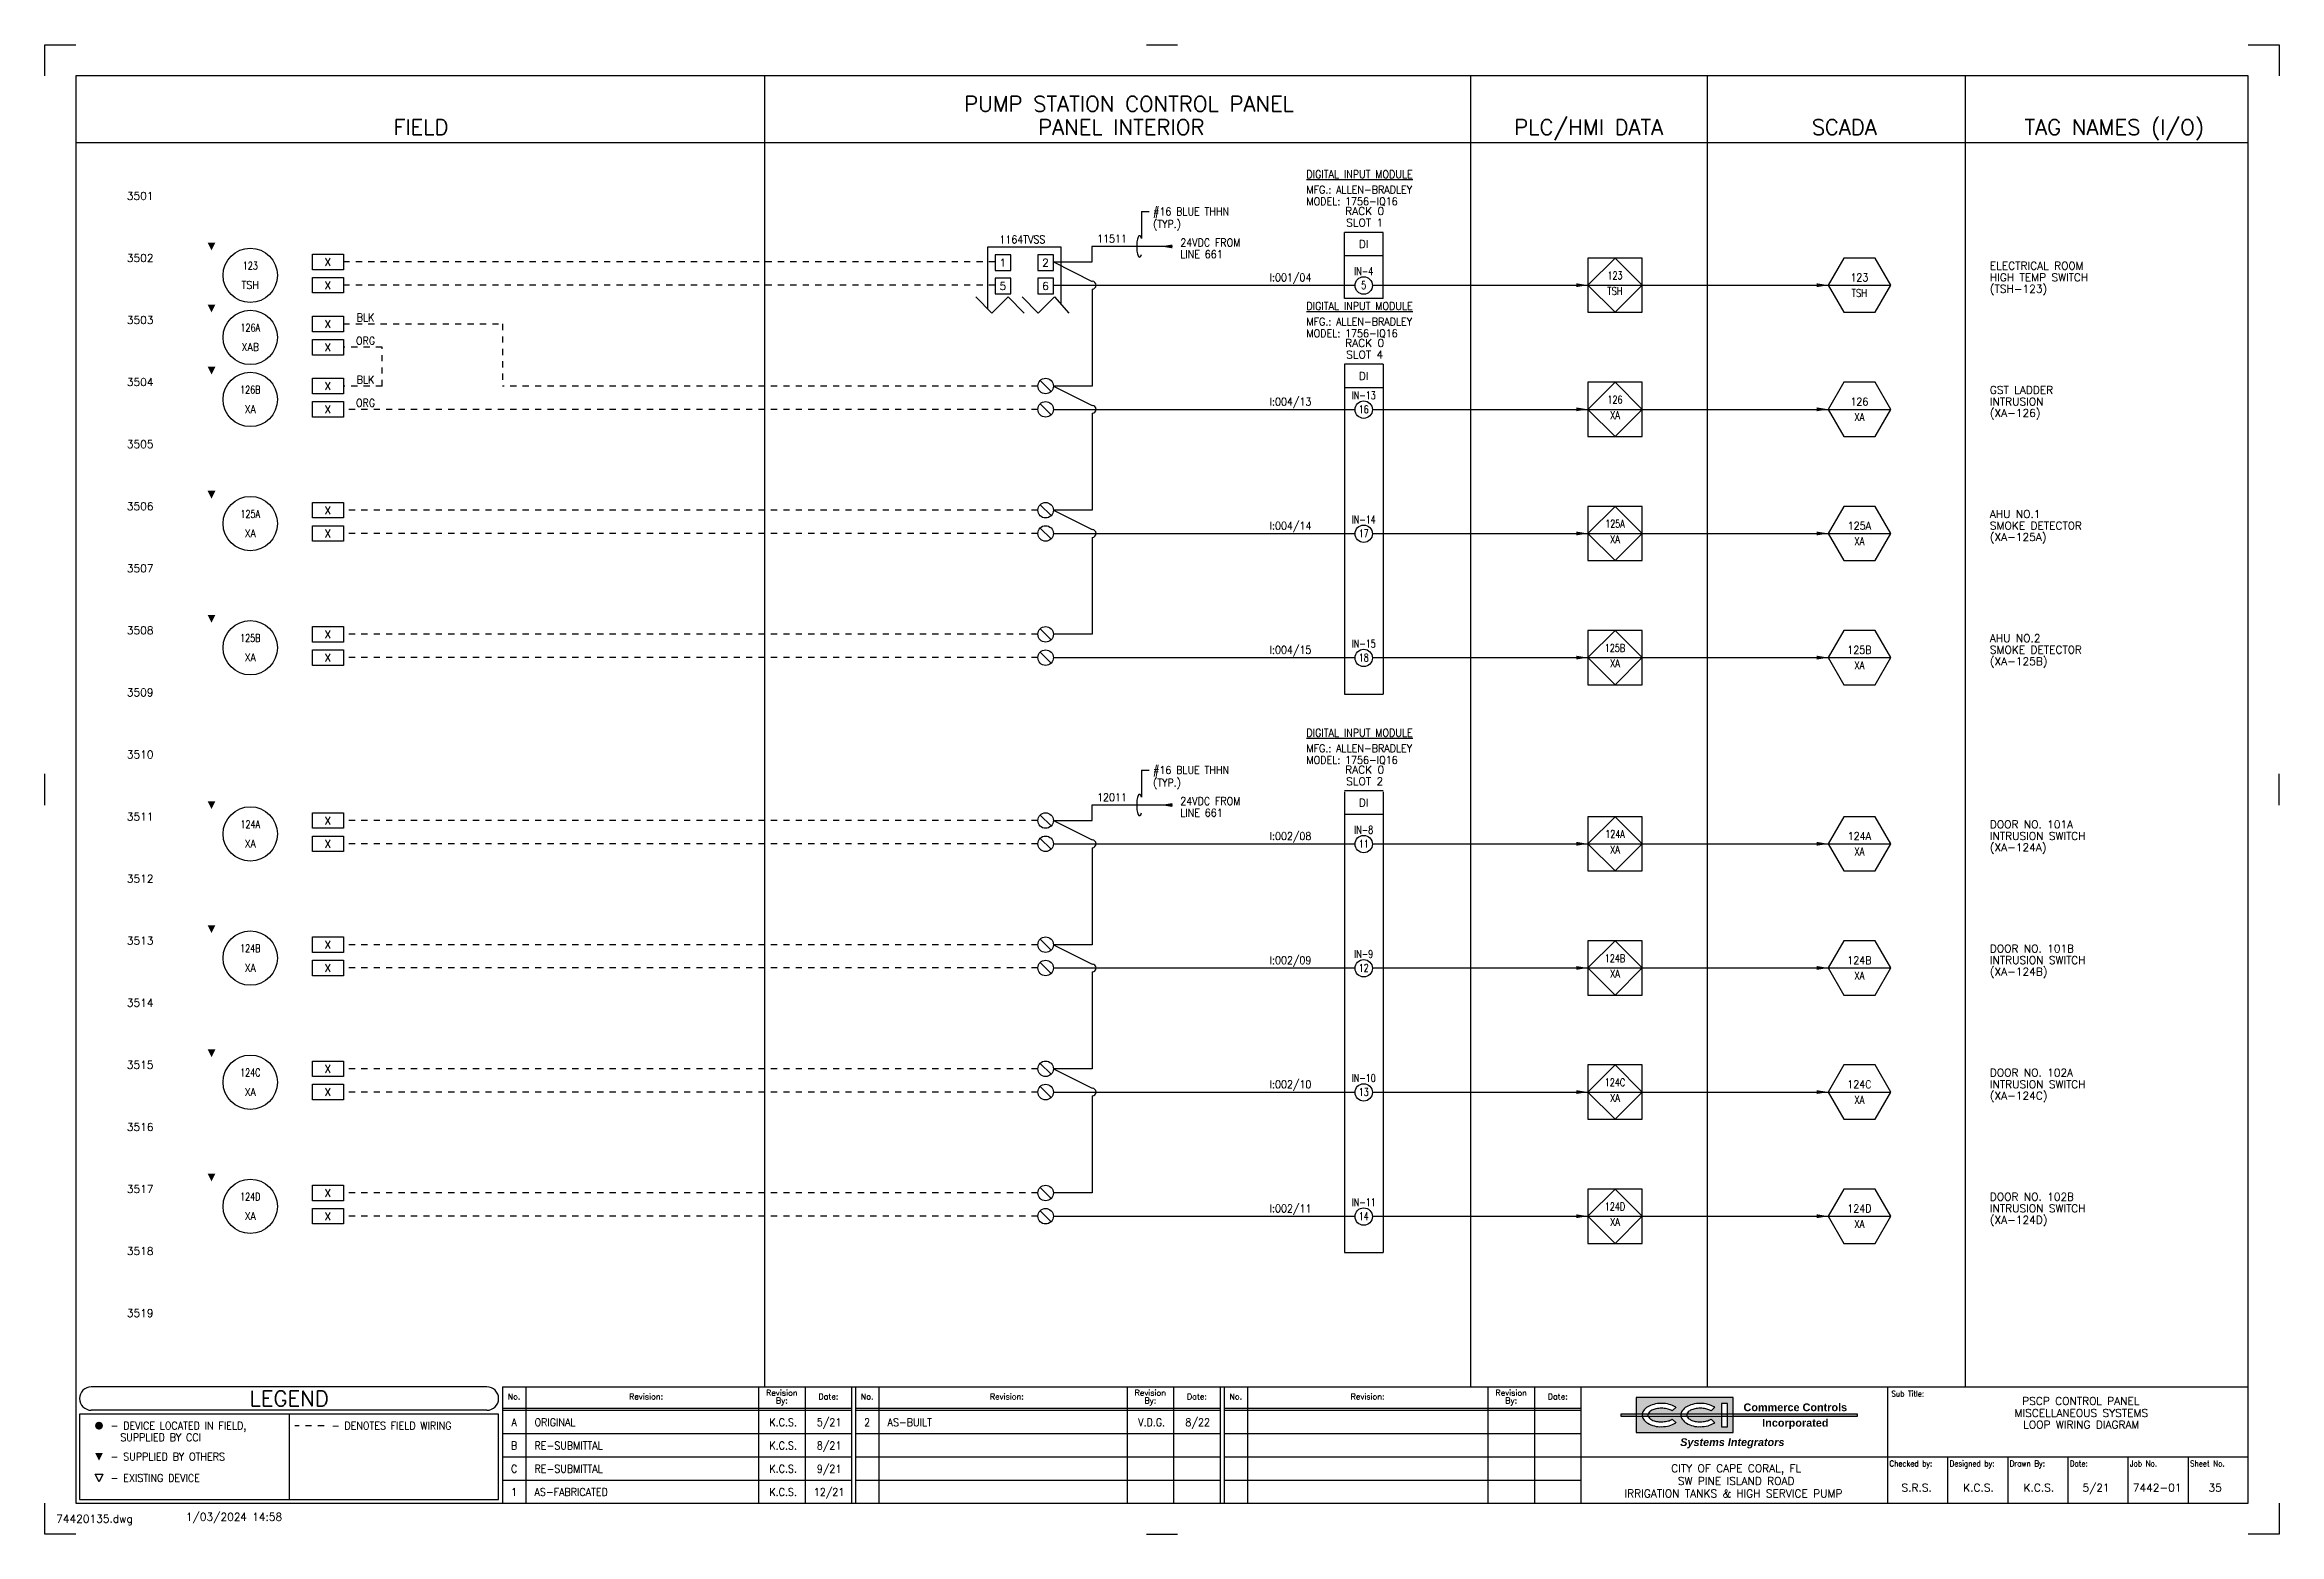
# Model space of a CAD drawing. Extents: x 0 to 36, y 0 to 24.
import ezdxf
from ezdxf.enums import TextEntityAlignment as Align

# ---------------------------------------------------------------- set-up
doc = ezdxf.new("R2010")
doc.units = 0
doc.header["$LTSCALE"] = 0.5
doc.header["$MEASUREMENT"] = 0
doc.linetypes.add('DASH', pattern=[0.1875, 0.125, -0.0625])
doc.linetypes.add('HIDDEN2', pattern=[0.1875, 0.125, -0.0625])
doc.layers.get('0').update_dxf_attribs({"linetype": 'CONTINUOUS'})
doc.layers.add('BORDER', color=2, linetype='CONTINUOUS')
doc.layers.add('CUT-MARK', color=5, linetype='CONTINUOUS')
doc.styles.add('arial', font='arialbd.ttf')
doc.styles.add('arialitalic', font='arialbi.ttf')
doc.styles.add('ROMANS', font='ROMANS.shx')
doc.linetypes.add('FENCELINE1', pattern='A,0.25,-0.1,[133,ltypeshp.shx,S=0.1,R=0,X=-0.1,Y=0],-0.1,1', length=1.45)

# ---------------------------------------------------------------- blocks, each defined once
blk = doc.blocks.new('CUTMARK')
at = {"color": 5}
for p, q in [((0, 23.5), (0, 24)), ((0, 24), (0.5, 24)), ((17.75, 24), (18.25, 24)), ((35.5, 24), (36, 24)), ((36, 24), (36, 23.5)), ((0, 11.75), (0, 12.25)), ((36, 11.75), (36, 12.25)), ((0, 0), (0, 0.5)), ((36, 0.5), (36, 0)), ((0.5, 0), (0, 0)), ((17.75, 0), (18.25, 0)), ((36, 0), (35.5, 0))]:
    blk.add_line(p, q, dxfattribs=at)
blk = doc.blocks.new('FCIRLEG')
at = {"color": 5, "const_width": 0.0625}
blk.add_lwpolyline([(-0.03125, 0, 1), (0.03125, 0, 1)], format="xyb", close=True, dxfattribs=at)
blk = doc.blocks.new('FTRIULEG')
at = {"color": 5}
blk.add_solid([(0, 0.125), (0, 0.125), (-0.0625, 0), (0.0625, 0)], dxfattribs=at)
blk = doc.blocks.new('CCILOGO3')
h = blk.add_hatch(color=256)
h.paths.add_polyline_path([(25.922, 2.094, -0.060974), (26.047, 2.109, -0.060974), (26.172, 2.094, -0.074343), (26.268, 2.054, -0.016679), (26.281, 2.046), (26.221, 1.988, 0.036094), (26.202, 1.999, 0.064948), (26.135, 2.022, 0.051099), (26.047, 2.031, 0.051099), (25.958, 2.022, 0.064948), (25.892, 1.999, 0.104203), (25.841, 1.959, 0.105248), (25.83, 1.937), (26.36, 1.937, -0.117879), (26.38, 1.988, -0.106943), (26.451, 2.054, -0.074343), (26.547, 2.094, -0.060974), (26.672, 2.109, -0.060974), (26.797, 2.094, -0.074343), (26.893, 2.054, -0.016679), (26.906, 2.046), (26.846, 1.988, 0.036094), (26.827, 1.999, 0.064948), (26.76, 2.022, 0.051099), (26.672, 2.031, 0.051099), (26.583, 2.022, 0.064948), (26.517, 1.999, 0.104203), (26.466, 1.959, 0.105248), (26.455, 1.937), (27.016, 1.937), (27.016, 2.109), (27.109, 2.109), (27.109, 1.937), (27.203, 1.937), (27.203, 2.203), (25.641, 2.203), (25.641, 1.937), (25.735, 1.937, -0.117879), (25.755, 1.988, -0.106943), (25.826, 2.054, -0.074343)])
h.paths.add_polyline_path([(25.826, 1.789, -0.106943), (25.755, 1.856, -0.117879), (25.735, 1.906), (25.641, 1.906), (25.641, 1.641), (27.203, 1.641), (27.203, 1.906), (27.109, 1.906), (27.109, 1.734), (27.016, 1.734), (27.016, 1.906), (26.455, 1.906, 0.105248), (26.466, 1.885, 0.104203), (26.517, 1.845, 0.064948), (26.592, 1.819, 0.063643), (26.672, 1.812, 0.051099), (26.76, 1.822, 0.064948), (26.827, 1.845, 0.036094), (26.846, 1.856), (26.906, 1.798, -0.016679), (26.893, 1.789, -0.074343), (26.797, 1.75, -0.060974), (26.672, 1.734, -0.074995), (26.558, 1.745, -0.074343), (26.451, 1.789, -0.106943), (26.38, 1.856, -0.117879), (26.36, 1.906), (25.83, 1.906, 0.105248), (25.841, 1.885, 0.104203), (25.892, 1.845, 0.064948), (25.967, 1.819, 0.063643), (26.047, 1.812, 0.051099), (26.135, 1.822, 0.064948), (26.202, 1.845, 0.036094), (26.221, 1.856), (26.281, 1.798, -0.016679), (26.268, 1.789, -0.074343), (26.172, 1.75, -0.060974), (26.047, 1.734, -0.074995), (25.933, 1.745, -0.074343)])
h.paths.add_polyline_path([(25.641, 1.906), (25.641, 1.937), (25.391, 1.937), (25.391, 1.906)])
h.paths.add_polyline_path([(25.83, 1.906, -0.068202), (25.828, 1.922, -0.068202), (25.83, 1.937), (25.735, 1.937, 0.033731), (25.734, 1.922, 0.033731), (25.735, 1.906)])
h.paths.add_polyline_path([(26.455, 1.906, -0.068202), (26.453, 1.922, -0.068202), (26.455, 1.937), (26.36, 1.937, 0.033731), (26.359, 1.922, 0.033731), (26.36, 1.906)])
h.paths.add_polyline_path([(27.109, 1.906), (27.109, 1.937), (27.016, 1.937), (27.016, 1.906)])
h.paths.add_polyline_path([(29.203, 1.906), (29.203, 1.937), (27.203, 1.937), (27.203, 1.906)])
for p, q in [((27.203, 2.203), (25.641, 2.203)), ((25.641, 2.203), (25.641, 1.641)), ((27.203, 1.641), (27.203, 2.203)), ((29.203, 1.937), (25.391, 1.937)), ((25.391, 1.937), (25.391, 1.906)), ((25.391, 1.906), (29.203, 1.906)), ((26.221, 1.988), (26.281, 2.046)), ((26.221, 1.856), (26.281, 1.798)), ((26.846, 1.988), (26.906, 2.046)), ((26.846, 1.856), (26.906, 1.798)), ((27.109, 2.109), (27.016, 2.109)), ((27.016, 2.109), (27.016, 1.734)), ((27.109, 1.734), (27.109, 2.109)), ((29.203, 1.906), (29.203, 1.937)), ((25.641, 1.641), (27.203, 1.641)), ((27.016, 1.734), (27.109, 1.734))]:
    blk.add_line(p, q)
for centre, radius, start, end in [((25.851, 1.922), 0.116, 145.3805, 180), ((25.851, 1.922), 0.116, 180, 214.6195), ((25.944, 1.857), 0.23, 120.9638, 145.3805), ((25.944, 1.987), 0.23, 214.6195, 239.0362), ((26.006, 1.754), 0.35, 103.9568, 120.9638), ((25.886, 1.922), 0.0581, 140.3607, 180), ((25.886, 1.922), 0.0581, 180, 219.6393), ((25.962, 1.859), 0.157, 116.5651, 140.3607), ((25.962, 1.985), 0.157, 219.6393, 243.4349), ((26.013, 1.757), 0.271, 101.7009, 116.5651), ((26.028, 2.117), 0.305, 243.4349, 258.2991), ((26.047, 1.59), 0.519, 90, 103.9568), ((26.047, 1.595), 0.436, 90, 101.7009), ((26.031, 2.129), 0.317, 258.2991, 272.8654), ((26.047, 1.59), 0.519, 76.0432, 90), ((26.047, 1.595), 0.436, 78.2991, 90), ((26.047, 2.249), 0.436, 270, 281.7009), ((26.08, 1.757), 0.271, 63.4349, 78.2991), ((26.08, 2.087), 0.271, 281.7009, 296.5651), ((26.088, 1.754), 0.35, 59.0362, 76.0432), ((26.131, 1.859), 0.157, 55.1664, 63.4349), ((26.131, 1.985), 0.157, 296.5651, 304.8336), ((26.149, 1.857), 0.23, 55.214, 59.0362), ((26.476, 1.922), 0.116, 145.3805, 180), ((26.476, 1.922), 0.116, 180, 214.6195), ((26.569, 1.857), 0.23, 120.9638, 145.3805), ((26.569, 1.987), 0.23, 214.6195, 239.0362), ((26.631, 1.754), 0.35, 103.9568, 120.9638), ((26.511, 1.922), 0.0581, 140.3607, 180), ((26.511, 1.922), 0.0581, 180, 219.6393), ((26.587, 1.859), 0.157, 116.5651, 140.3607), ((26.587, 1.985), 0.157, 219.6393, 243.4349), ((26.638, 1.757), 0.271, 101.7009, 116.5651), ((26.653, 2.117), 0.305, 243.4349, 258.2991), ((26.672, 1.59), 0.519, 90, 103.9568), ((26.672, 1.595), 0.436, 90, 101.7009), ((26.656, 2.129), 0.317, 258.2991, 272.8654), ((26.672, 1.59), 0.519, 76.0432, 90), ((26.672, 1.595), 0.436, 78.2991, 90), ((26.672, 2.249), 0.436, 270, 281.7009), ((26.705, 1.757), 0.271, 63.4349, 78.2991), ((26.705, 2.087), 0.271, 281.7009, 296.5651), ((26.713, 1.754), 0.35, 59.0362, 76.0432), ((26.756, 1.859), 0.157, 55.1664, 63.4349), ((26.756, 1.985), 0.157, 296.5651, 304.8336), ((26.774, 1.857), 0.23, 55.214, 59.0362), ((26.027, 2.125), 0.391, 239.0362, 256.0432), ((26.025, 2.118), 0.384, 256.0432, 273.1986), ((26.047, 2.253), 0.519, 270, 283.9568), ((26.088, 2.09), 0.35, 283.9568, 300.9638), ((26.149, 1.987), 0.23, 300.9638, 304.786), ((26.652, 2.125), 0.391, 239.0362, 256.0432), ((26.65, 2.118), 0.384, 256.0432, 273.1986), ((26.672, 2.253), 0.519, 270, 283.9568), ((26.713, 2.09), 0.35, 283.9568, 300.9638), ((26.774, 1.987), 0.23, 300.9638, 304.786)]:
    blk.add_arc(centre, radius, start, end)
for s, style, p in [('Commerce Controls', 'arial', (28.203, 1.984)), ('Incorporated', 'arial', (28.203, 1.734)), ('Systems Integrators', 'arialitalic', (27.188, 1.422))]:
    blk.add_text(s, height=0.125, dxfattribs=dict(style=style)).set_placement(p, align=Align.CENTER)
blk = doc.blocks.new('LARROW')
at = {"color": 5}
blk.add_solid([(0.125, 0.03125), (0.125, -0.03125), (-0.0625, 0)], dxfattribs=at)
blk = doc.blocks.new('TERM')
at = {"color": 1}
blk.add_line((-0.088, 0.088), (0.088, -0.088), dxfattribs=at)
blk.add_circle((0, 0), 0.125, dxfattribs=at)
blk = doc.blocks.new('11')
at = {"style": 'ROMANS', "width": 0.9}
for s, p in [('C', (7.562, 0.993)), ('K.C.S.', (11.896, 0.993)), ('9/21', (12.637, 0.993))]:
    blk.add_text(s, height=0.125, dxfattribs=at).set_placement(p, align=Align.CENTER)
blk.add_text('RE-SUBMITTAL', height=0.125, dxfattribs=at).set_placement((7.891, 0.993))
blk = doc.blocks.new('14')
at = {"style": 'ROMANS', "width": 0.9}
for s, p in [('1', (7.563, 0.618)), ('K.C.S.', (11.896, 0.618)), ('12/21', (12.637, 0.618))]:
    blk.add_text(s, height=0.125, dxfattribs=at).set_placement(p, align=Align.CENTER)
blk.add_text('AS-FABRICATED', height=0.125, dxfattribs=at).set_placement((7.891, 0.618))
blk = doc.blocks.new('DrawingName')
at = {"color": 0, "linetype": 'Continuous', "insert": (0.1875, 0.3125), "char_height": 0.125, "attachment_point": 1, "style": 'ROMANS'}
blk.add_mtext('74420135.dwg', dxfattribs=at)
blk = doc.blocks.new('dwgfilename')
at = {"color": 0, "linetype": 'Continuous'}
blk.add_blockref('DrawingName', (0, 0), dxfattribs=at)
blk = doc.blocks.new('dwgdate')
at = {"color": 0, "linetype": 'Continuous', "insert": (2.1875, 0.34375), "char_height": 0.125, "attachment_point": 1, "style": 'ROMANS'}
blk.add_mtext(' 1/03/2024 14:58', dxfattribs=at)
blk = doc.blocks.new('Drawing_Name_Date_Panel_Layout')
at = {"linetype": 'Continuous'}
for name in ['dwgdate', 'dwgfilename']:
    blk.add_blockref(name, (0, 0), dxfattribs=at)

msp = doc.modelspace()

# ---------------------------------------------------------------- linework, layer by layer
at = {"linetype": 'Continuous'}
for p, q in [((11.594, 23.5), (11.594, 2.375)), ((22.969, 23.5), (22.969, 2.375)), ((26.781, 23.5), (26.781, 2.375)), ((30.938, 23.5), (30.938, 2.375)), ((0.5, 22.422), (35.5, 22.422)), ((21.562, 20.976), (20.938, 20.976)), ((20.938, 19.913), (20.938, 20.976)), ((21.562, 19.913), (21.562, 20.976)), ((4.313, 20.625), (4.813, 20.625)), ((4.313, 20.375), (4.313, 20.625)), ((4.813, 20.625), (4.813, 20.375)), ((15.188, 20.737), (15.188, 19.748)), ((16.375, 20.737), (15.188, 20.737)), ((15.312, 20.612), (15.312, 20.362)), ((15.562, 20.612), (15.312, 20.612)), ((15.562, 20.362), (15.562, 20.612)), ((16, 20.612), (16, 20.362)), ((16.25, 20.612), (16, 20.612)), ((16.25, 20.362), (16.25, 20.612)), ((16.375, 19.815), (16.375, 20.737)), ((16.875, 20.5), (16.875, 20.75)), ((20.938, 20.601), (21.562, 20.601)), ((4.813, 20.375), (4.313, 20.375)), ((4.313, 20), (4.313, 20.25)), ((4.313, 20.25), (4.813, 20.25)), ((4.813, 20.25), (4.813, 20)), ((15.312, 20.362), (15.562, 20.362)), ((15.312, 20.237), (15.312, 19.987)), ((15.562, 20.237), (15.312, 20.237)), ((15.562, 19.987), (15.562, 20.237)), ((16, 20.362), (16.25, 20.362)), ((16, 20.237), (16, 19.987)), ((16.25, 20.237), (16, 20.237)), ((16.25, 20.5), (16.875, 20.5)), ((16.25, 20.5), (16.875, 20.187)), ((16.25, 19.987), (16.25, 20.237)), ((4.813, 20), (4.313, 20)), ((15, 19.938), (15.261, 19.674)), ((15.261, 19.674), (15.521, 19.938)), ((15.312, 19.987), (15.562, 19.987)), ((15.521, 19.938), (15.782, 19.674)), ((15.745, 19.938), (16.006, 19.674)), ((16, 19.987), (16.25, 19.987)), ((16.006, 19.674), (16.266, 19.938)), ((16.25, 20.125), (21.11, 20.125)), ((16.266, 19.938), (16.5, 19.674)), ((16.875, 20.062), (16.875, 18.5)), ((21.562, 19.913), (20.938, 19.913)), ((24.86, 20.125), (25.735, 20.125)), ((28.73, 20.125), (29.74, 20.125)), ((4.313, 19.625), (4.813, 19.625)), ((4.313, 19.375), (4.313, 19.625)), ((4.813, 19.625), (4.813, 19.375)), ((4.813, 19.375), (4.313, 19.375)), ((4.313, 19), (4.313, 19.25)), ((4.313, 19.25), (4.813, 19.25)), ((4.813, 19.25), (4.813, 19)), ((4.813, 19), (4.313, 19)), ((20.938, 18.851), (20.938, 13.538)), ((21.562, 18.851), (20.938, 18.851)), ((21.562, 18.851), (21.562, 13.538)), ((4.313, 18.625), (4.813, 18.625)), ((4.313, 18.375), (4.313, 18.625)), ((4.813, 18.375), (4.313, 18.375)), ((4.813, 18.625), (4.813, 18.375)), ((16.875, 18.5), (16.25, 18.5)), ((16.25, 18.5), (16.875, 18.187)), ((20.938, 18.476), (21.562, 18.476)), ((4.313, 18), (4.313, 18.25)), ((4.313, 18.25), (4.813, 18.25)), ((4.813, 18.25), (4.813, 18)), ((16.25, 18.125), (21.11, 18.125)), ((16.875, 18.062), (16.875, 16.5)), ((24.86, 18.125), (25.735, 18.125)), ((28.73, 18.125), (29.74, 18.125)), ((4.813, 18), (4.313, 18)), ((4.313, 16.625), (4.813, 16.625)), ((4.313, 16.375), (4.313, 16.625)), ((4.813, 16.625), (4.813, 16.375)), ((4.813, 16.375), (4.313, 16.375)), ((4.313, 16), (4.313, 16.25)), ((4.313, 16.25), (4.813, 16.25)), ((4.813, 16.25), (4.813, 16)), ((16.875, 16.5), (16.25, 16.5)), ((16.25, 16.5), (16.875, 16.187)), ((4.813, 16), (4.313, 16)), ((16.25, 16.125), (21.11, 16.125)), ((16.875, 16.062), (16.875, 14.5)), ((24.86, 16.125), (25.735, 16.125)), ((28.73, 16.125), (29.74, 16.125)), ((4.313, 14.625), (4.813, 14.625)), ((4.313, 14.375), (4.313, 14.625)), ((4.813, 14.625), (4.813, 14.375)), ((16.875, 14.5), (16.25, 14.5)), ((4.813, 14.375), (4.313, 14.375)), ((4.313, 14), (4.313, 14.25)), ((4.313, 14.25), (4.813, 14.25)), ((4.813, 14.25), (4.813, 14)), ((16.25, 14.125), (21.11, 14.125)), ((24.86, 14.125), (25.735, 14.125)), ((28.73, 14.125), (29.74, 14.125)), ((4.813, 14), (4.313, 14)), ((20.938, 13.538), (21.562, 13.538)), ((21.562, 11.976), (20.938, 11.976)), ((20.938, 11.96), (20.938, 10.75)), ((21.562, 11.96), (21.562, 10.75)), ((4.313, 11.625), (4.813, 11.625)), ((4.313, 11.375), (4.313, 11.625)), ((4.813, 11.625), (4.813, 11.375)), ((16.875, 11.5), (16.875, 11.75)), ((20.938, 11.601), (21.562, 11.601)), ((4.813, 11.375), (4.313, 11.375)), ((4.313, 11), (4.313, 11.25)), ((4.313, 11.25), (4.813, 11.25)), ((4.813, 11.25), (4.813, 11)), ((16.25, 11.5), (16.875, 11.5)), ((16.25, 11.5), (16.875, 11.187)), ((4.813, 11), (4.313, 11)), ((16.25, 11.125), (21.11, 11.125)), ((16.875, 11.062), (16.875, 9.5)), ((24.86, 11.125), (25.735, 11.125)), ((28.73, 11.125), (29.74, 11.125)), ((20.938, 10.75), (20.938, 4.538)), ((21.562, 10.75), (21.562, 4.538)), ((4.313, 9.625), (4.813, 9.625)), ((4.313, 9.375), (4.313, 9.625)), ((4.813, 9.375), (4.313, 9.375)), ((4.813, 9.625), (4.813, 9.375)), ((16.875, 9.5), (16.25, 9.5)), ((16.25, 9.5), (16.875, 9.187)), ((4.313, 9), (4.313, 9.25)), ((4.313, 9.25), (4.813, 9.25)), ((4.813, 9.25), (4.813, 9)), ((16.25, 9.125), (21.11, 9.125)), ((16.875, 9.062), (16.875, 7.5)), ((24.86, 9.125), (25.735, 9.125)), ((28.73, 9.125), (29.74, 9.125)), ((4.813, 9), (4.313, 9)), ((4.313, 7.625), (4.813, 7.625)), ((4.313, 7.375), (4.313, 7.625)), ((4.813, 7.625), (4.813, 7.375)), ((4.813, 7.375), (4.313, 7.375)), ((4.313, 7), (4.313, 7.25)), ((4.313, 7.25), (4.813, 7.25)), ((4.813, 7.25), (4.813, 7)), ((16.875, 7.5), (16.25, 7.5)), ((16.25, 7.5), (16.875, 7.187)), ((4.813, 7), (4.313, 7)), ((16.25, 7.125), (21.11, 7.125)), ((16.875, 7.062), (16.875, 5.5)), ((24.86, 7.125), (25.735, 7.125)), ((28.73, 7.125), (29.74, 7.125)), ((4.313, 5.625), (4.813, 5.625)), ((4.313, 5.375), (4.313, 5.625)), ((4.813, 5.625), (4.813, 5.375)), ((16.875, 5.5), (16.25, 5.5)), ((4.813, 5.375), (4.313, 5.375)), ((4.313, 5), (4.313, 5.25)), ((4.313, 5.25), (4.813, 5.25)), ((4.813, 5.25), (4.813, 5)), ((16.25, 5.125), (21.11, 5.125)), ((24.86, 5.125), (25.735, 5.125)), ((28.73, 5.125), (29.74, 5.125)), ((4.813, 5), (4.313, 5)), ((20.938, 4.538), (21.562, 4.538)), ((0.875, 0.844), (0.813, 0.969)), ((0.813, 0.969), (0.938, 0.969)), ((0.938, 0.969), (0.875, 0.844))]:
    msp.add_line(p, q, dxfattribs=at)
at = {"color": 5}
for p, q in [((17.669, 21.312), (17.669, 20.878)), ((17.669, 21.312), (17.794, 21.312)), ((17.669, 12.312), (17.669, 11.878)), ((17.669, 12.312), (17.794, 12.312))]:
    msp.add_line(p, q, dxfattribs=at)
at = {"color": 0, "linetype": 'Continuous'}
for p, q in [((18.169, 20.75), (16.872, 20.75)), ((25.735, 20.562), (24.86, 20.562)), ((24.86, 20.562), (24.86, 19.688)), ((25.298, 20.562), (24.86, 20.125)), ((25.735, 20.125), (25.298, 20.562)), ((25.735, 19.688), (25.735, 20.562)), ((24.86, 20.125), (25.298, 19.688)), ((25.298, 19.688), (25.735, 20.125)), ((24.86, 19.688), (25.735, 19.688)), ((25.735, 18.562), (24.86, 18.562)), ((24.86, 18.562), (24.86, 17.688)), ((25.298, 18.562), (24.86, 18.125)), ((25.735, 18.125), (25.298, 18.562)), ((25.735, 17.688), (25.735, 18.562)), ((24.86, 18.125), (25.298, 17.688)), ((25.298, 17.688), (25.735, 18.125)), ((24.86, 17.688), (25.735, 17.688)), ((25.735, 16.562), (24.86, 16.562)), ((24.86, 16.562), (24.86, 15.688)), ((25.298, 16.562), (24.86, 16.125)), ((25.735, 16.125), (25.298, 16.562)), ((25.735, 15.688), (25.735, 16.562)), ((24.86, 16.125), (25.298, 15.688)), ((25.298, 15.688), (25.735, 16.125)), ((24.86, 15.688), (25.735, 15.688)), ((25.735, 14.562), (24.86, 14.562)), ((24.86, 14.562), (24.86, 13.688)), ((25.298, 14.562), (24.86, 14.125)), ((25.735, 14.125), (25.298, 14.562)), ((25.735, 13.688), (25.735, 14.562)), ((24.86, 14.125), (25.298, 13.688)), ((25.298, 13.688), (25.735, 14.125)), ((24.86, 13.688), (25.735, 13.688)), ((18.169, 11.75), (16.872, 11.75)), ((25.735, 11.562), (24.86, 11.562)), ((24.86, 11.562), (24.86, 10.688)), ((25.298, 11.562), (24.86, 11.125)), ((25.735, 11.125), (25.298, 11.562)), ((25.735, 10.688), (25.735, 11.562)), ((24.86, 11.125), (25.298, 10.688)), ((25.298, 10.688), (25.735, 11.125)), ((24.86, 10.688), (25.735, 10.688)), ((25.735, 9.562), (24.86, 9.562)), ((24.86, 9.562), (24.86, 8.688)), ((25.298, 9.562), (24.86, 9.125)), ((25.735, 9.125), (25.298, 9.562)), ((25.735, 8.688), (25.735, 9.562)), ((24.86, 9.125), (25.298, 8.688)), ((25.298, 8.688), (25.735, 9.125)), ((24.86, 8.688), (25.735, 8.688)), ((25.735, 7.562), (24.86, 7.562)), ((24.86, 7.562), (24.86, 6.688)), ((25.298, 7.562), (24.86, 7.125)), ((25.735, 7.125), (25.298, 7.562)), ((25.735, 6.688), (25.735, 7.562)), ((24.86, 7.125), (25.298, 6.688)), ((25.298, 6.688), (25.735, 7.125)), ((24.86, 6.688), (25.735, 6.688)), ((25.735, 5.562), (24.86, 5.562)), ((24.86, 5.562), (24.86, 4.688)), ((25.298, 5.562), (24.86, 5.125)), ((25.735, 5.125), (25.298, 5.562)), ((25.735, 4.688), (25.735, 5.562)), ((24.86, 5.125), (25.298, 4.688)), ((25.298, 4.688), (25.735, 5.125)), ((24.86, 4.688), (25.735, 4.688)), ((7.313, 0.562), (7.313, 1.937))]:
    msp.add_line(p, q, dxfattribs=at)
at = {"linetype": 'HIDDEN2'}
for p, q in [((15.312, 20.5), (4.812, 20.5)), ((15.312, 20.125), (4.812, 20.125)), ((5.437, 18.5), (4.812, 18.5)), ((16, 18.5), (7.375, 18.5)), ((16, 18.125), (4.812, 18.125)), ((16, 16.5), (4.812, 16.5)), ((16, 16.125), (4.812, 16.125)), ((16, 14.5), (4.812, 14.5)), ((16, 14.125), (4.812, 14.125)), ((16, 11.5), (4.812, 11.5)), ((16, 11.125), (4.812, 11.125)), ((16, 9.5), (4.812, 9.5)), ((16, 9.125), (4.812, 9.125)), ((16, 7.5), (4.812, 7.5)), ((16, 7.125), (4.812, 7.125)), ((16, 5.5), (4.812, 5.5)), ((16, 5.125), (4.812, 5.125)), ((4.5, 1.75), (4.031, 1.75))]:
    msp.add_line(p, q, dxfattribs=at)
at = {"color": 0, "linetype": 'FENCELINE1', "ltscale": 0.5}
for p, q in [((21.39, 20.125), (24.86, 20.125)), ((21.39, 18.125), (24.86, 18.125)), ((21.39, 16.125), (24.86, 16.125)), ((21.39, 14.125), (24.86, 14.125)), ((21.39, 11.125), (24.86, 11.125)), ((21.39, 9.125), (24.86, 9.125)), ((21.39, 7.125), (24.86, 7.125)), ((21.39, 5.125), (24.86, 5.125))]:
    msp.add_line(p, q, dxfattribs=at)
at = {"linetype": 'FENCELINE1', "ltscale": 0.5}
for p, q in [((25.735, 20.125), (28.798, 20.125)), ((25.735, 18.125), (28.798, 18.125)), ((25.735, 16.125), (28.798, 16.125)), ((25.735, 14.125), (28.798, 14.125)), ((25.735, 11.125), (28.798, 11.125)), ((25.735, 9.125), (28.798, 9.125)), ((25.735, 7.125), (28.798, 7.125)), ((25.735, 5.125), (28.798, 5.125))]:
    msp.add_line(p, q, dxfattribs=at)
at = {"linetype": 'DASH'}
for p, q in [((4.812, 19.5), (7.375, 19.5)), ((7.375, 19.5), (7.375, 18.5)), ((5.437, 19.125), (4.812, 19.125)), ((5.437, 18.5), (5.437, 19.125))]:
    msp.add_line(p, q, dxfattribs=at)
at = {"color": 0}
for p, q in [((7.125, 2.375), (0.75, 2.375)), ((0.562, 1.937), (0.562, 0.562)), ((7.313, 1.937), (0.562, 1.937)), ((7.125, 2), (0.75, 2)), ((3.938, 1.937), (3.938, 0.562)), ((0.562, 0.562), (7.313, 0.562))]:
    msp.add_line(p, q, dxfattribs=at)
at = {"color": 2}
for p, q in [((7.375, 2.375), (13.062, 2.375)), ((7.375, 2.375), (7.375, 0.5)), ((7.75, 2.375), (7.75, 0.5)), ((11.5, 2.375), (11.5, 0.5)), ((12.25, 2.375), (12.25, 0.5)), ((13, 2.375), (13, 0.5)), ((13.062, 2.375), (13.062, 0.5)), ((13.062, 2.375), (19, 2.375)), ((13.438, 2.375), (13.438, 0.5)), ((17.438, 2.375), (17.438, 0.5)), ((18.187, 2.375), (18.187, 0.5)), ((18.938, 2.375), (18.938, 0.5)), ((19, 2.375), (24.75, 2.375)), ((19, 2.375), (19, 0.5)), ((19.375, 2.375), (19.375, 0.5)), ((23.25, 2.375), (23.25, 0.5)), ((24, 2.375), (24, 0.5)), ((24.754, 2.375), (35.5, 2.375)), ((24.754, 0.5), (24.754, 2.375)), ((29.688, 2.375), (29.688, 0.5)), ((7.375, 2.031), (12.996, 2.031)), ((7.375, 2), (13, 2)), ((13.062, 2.031), (18.933, 2.031)), ((13.062, 2), (18.938, 2)), ((19, 2.031), (24.746, 2.031)), ((19, 2), (24.75, 2)), ((7.375, 1.625), (13, 1.625)), ((13.062, 1.625), (18.938, 1.625)), ((19, 1.625), (24.75, 1.625)), ((7.375, 1.25), (13, 1.25)), ((13.062, 1.25), (18.938, 1.25)), ((19, 1.25), (24.75, 1.25)), ((24.754, 1.25), (35.5, 1.25)), ((30.656, 1.25), (30.656, 0.5)), ((31.625, 1.25), (31.625, 0.5)), ((32.594, 1.25), (32.594, 0.5)), ((33.562, 1.25), (33.562, 0.5)), ((34.531, 1.25), (34.531, 0.5)), ((7.375, 0.875), (13, 0.875)), ((13.062, 0.875), (18.938, 0.875)), ((19, 0.875), (24.75, 0.875))]:
    msp.add_line(p, q, dxfattribs=at)
at = {"color": 0}
for points in [[(28.983, 20.562), (28.73, 20.125), (28.983, 19.688), (29.488, 19.688), (29.74, 20.125), (29.488, 20.562)], [(28.983, 18.562), (28.73, 18.125), (28.983, 17.688), (29.488, 17.688), (29.74, 18.125), (29.488, 18.562)], [(28.983, 16.562), (28.73, 16.125), (28.983, 15.688), (29.488, 15.688), (29.74, 16.125), (29.488, 16.562)], [(28.983, 14.562), (28.73, 14.125), (28.983, 13.688), (29.488, 13.688), (29.74, 14.125), (29.488, 14.562)], [(28.983, 11.562), (28.73, 11.125), (28.983, 10.688), (29.488, 10.688), (29.74, 11.125), (29.488, 11.562)], [(28.983, 9.562), (28.73, 9.125), (28.983, 8.688), (29.488, 8.688), (29.74, 9.125), (29.488, 9.562)], [(28.983, 7.562), (28.73, 7.125), (28.983, 6.688), (29.488, 6.688), (29.74, 7.125), (29.488, 7.562)], [(28.983, 5.562), (28.73, 5.125), (28.983, 4.688), (29.488, 4.688), (29.74, 5.125), (29.488, 5.562)]]:
    msp.add_lwpolyline(points, close=True, dxfattribs=at)
at = {"color": 5, "linetype": 'Continuous'}
for points in [[(17.669, 20.878, 0), (17.657, 20.907, 0), (17.643, 20.921, 0), (17.629, 20.919, 0), (17.616, 20.901, 0), (17.604, 20.869, 0), (17.596, 20.826, 0), (17.592, 20.776, 0), (17.592, 20.724, 0), (17.596, 20.674, 0), (17.604, 20.631, 0), (17.616, 20.599, 0), (17.629, 20.581, 0), (17.643, 20.579, 0), (17.657, 20.593, 0), (17.669, 20.622, 0)], [(17.669, 11.878, 0), (17.657, 11.907, 0), (17.643, 11.921, 0), (17.629, 11.919, 0), (17.616, 11.901, 0), (17.604, 11.869, 0), (17.596, 11.826, 0), (17.592, 11.776, 0), (17.592, 11.724, 0), (17.596, 11.674, 0), (17.604, 11.631, 0), (17.616, 11.599, 0), (17.629, 11.581, 0), (17.643, 11.579, 0), (17.657, 11.593, 0), (17.669, 11.622, 0)]]:
    msp.add_polyline3d(points, dxfattribs=at)
at = {"linetype": 'Continuous'}
for centre in [(3.312, 20.284), (3.312, 19.284), (3.312, 18.284), (3.312, 16.284), (3.312, 14.284), (3.312, 11.284), (3.312, 9.284), (3.312, 7.284), (3.312, 5.284)]:
    msp.add_circle(centre, 0.438, dxfattribs=at)
at = {"color": 0, "linetype": 'Continuous'}
for centre in [(21.25, 20.12), (21.25, 18.12), (21.25, 16.12), (21.25, 14.12), (21.25, 11.12), (21.25, 9.12), (21.25, 7.12), (21.25, 5.12)]:
    msp.add_circle(centre, 0.14, dxfattribs=at)
at = {"linetype": 'Continuous'}
for centre in [(16.875, 20.125), (16.875, 18.125), (16.875, 16.125), (16.875, 11.125), (16.875, 9.125), (16.875, 7.125)]:
    msp.add_arc(centre, 0.0625, 270, 90, dxfattribs=at)
at = {"color": 0}
for centre, start, end in [((0.75, 2.187), 90, 270), ((7.125, 2.187), 270, 90)]:
    msp.add_arc(centre, 0.188, start, end, dxfattribs=at)
at = {"color": 5}
for points in [[(24.673, 20.156), (24.673, 20.094), (24.86, 20.125)], [(28.548, 20.156), (28.548, 20.094), (28.735, 20.125)], [(24.673, 18.156), (24.673, 18.094), (24.86, 18.125)], [(28.548, 18.156), (28.548, 18.094), (28.735, 18.125)], [(24.673, 16.156), (24.673, 16.094), (24.86, 16.125)], [(28.548, 16.156), (28.548, 16.094), (28.735, 16.125)], [(24.673, 14.156), (24.673, 14.094), (24.86, 14.125)], [(28.548, 14.156), (28.548, 14.094), (28.735, 14.125)], [(24.673, 11.156), (24.673, 11.094), (24.86, 11.125)], [(28.548, 11.156), (28.548, 11.094), (28.735, 11.125)], [(24.673, 9.156), (24.673, 9.094), (24.86, 9.125)], [(28.548, 9.156), (28.548, 9.094), (28.735, 9.125)], [(24.673, 7.156), (24.673, 7.094), (24.86, 7.125)], [(28.548, 7.156), (28.548, 7.094), (28.735, 7.125)], [(24.673, 5.156), (24.673, 5.094), (24.86, 5.125)], [(28.548, 5.156), (28.548, 5.094), (28.735, 5.125)]]:
    msp.add_solid(points, dxfattribs=at)
at = {"layer": 'BORDER', "color": 2}
for p, q in [((35.5, 23.5), (0.5, 23.5)), ((0.5, 23.5), (0.5, 0.5)), ((35.5, 0.5), (35.5, 23.5)), ((0.5, 0.5), (35.5, 0.5))]:
    msp.add_line(p, q, dxfattribs=at)

# ---------------------------------------------------------------- block references
at = {"rotation": 180}
for p in [(2.688, 20.812), (2.688, 19.812), (2.688, 18.812), (2.688, 16.812), (2.688, 14.812), (2.688, 11.812), (2.688, 9.812), (2.688, 7.812), (2.688, 5.812), (0.875, 1.312)]:
    msp.add_blockref('FTRIULEG', p, dxfattribs=at)
at = {"color": 0, "linetype": 'Continuous'}
for name, p in [('LARROW', (18.044, 20.75)), ('LARROW', (18.044, 11.75)), ('CCILOGO3', (0, 0)), ('FCIRLEG', (0.875, 1.75))]:
    msp.add_blockref(name, p, dxfattribs=at)
at = {"linetype": 'Continuous'}
for name, p in [('TERM', (16.125, 18.5)), ('TERM', (16.125, 18.125)), ('TERM', (16.125, 16.5)), ('TERM', (16.125, 16.125)), ('TERM', (16.125, 14.5)), ('TERM', (16.125, 14.125)), ('TERM', (16.125, 11.5)), ('TERM', (16.125, 11.125)), ('TERM', (16.125, 9.5)), ('TERM', (16.125, 9.125)), ('TERM', (16.125, 7.5)), ('TERM', (16.125, 7.125)), ('TERM', (16.125, 5.5)), ('TERM', (16.125, 5.125)), ('11', (0, 0)), ('14', (0, 0)), ('Drawing_Name_Date_Panel_Layout', (0, 0))]:
    msp.add_blockref(name, p, dxfattribs=at)
at = {"layer": 'CUT-MARK'}
msp.add_blockref('CUTMARK', (0, 0), dxfattribs=at)

# ---------------------------------------------------------------- texts
at = {"style": 'ROMANS'}
for s, height, p in [('PUMP STATION CONTROL PANEL', 0.25, (17.469, 22.922)), ('PANEL INTERIOR', 0.25, (17.344, 22.547)), ('PSCP CONTROL PANEL ', 0.125, (32.846, 2.085)), ('MISCELLANEOUS SYSTEMS', 0.125, (32.81, 1.891)), ('LOOP WIRING DIAGRAM', 0.125, (32.81, 1.704)), ('CITY OF CAPE CORAL, FL', 0.125, (27.25, 1)), ('IRRIGATION TANKS & HIGH SERVICE PUMP ', 0.125, (27.25, 0.595)), ('SW PINE ISLAND ROAD', 0.125, (27.25, 0.798))]:
    msp.add_text(s, height=height, dxfattribs=at).set_placement(p, align=Align.CENTER)
at = {"linetype": 'Continuous', "style": 'ROMANS'}
for s, height, p in [('FIELD', 0.25, (6.062, 22.547)), ('PLC/HMI DATA', 0.25, (24.875, 22.547)), (' SCADA', 0.25, (28.906, 22.547)), ('TAG NAMES (I/O)', 0.25, (33.344, 22.547)), ('RACK 0', 0.125, (21.266, 21.257)), ('SLOT 1', 0.125, (21.266, 21.069)), ('X', 0.125, (4.563, 20.437)), ('1', 0.125, (15.438, 20.424)), ('2', 0.125, (16.125, 20.424)), ('DI', 0.125, (21.25, 20.726)), ('X', 0.125, (4.563, 20.062)), ('5', 0.125, (15.438, 20.049)), ('6', 0.125, (16.125, 20.049)), ('X', 0.125, (4.563, 19.437)), ('X', 0.125, (4.563, 19.062)), ('RACK 0', 0.125, (21.266, 19.132)), ('SLOT 4', 0.125, (21.266, 18.944)), ('DI', 0.125, (21.25, 18.601)), ('X', 0.125, (4.563, 18.437)), ('X', 0.125, (4.563, 18.062)), ('X', 0.125, (4.563, 16.437)), ('X', 0.125, (4.563, 16.062)), ('X', 0.125, (4.563, 14.437)), ('X', 0.125, (4.563, 14.062)), ('RACK 0', 0.125, (21.266, 12.257)), ('SLOT 2', 0.125, (21.266, 12.069)), ('X', 0.125, (4.563, 11.437)), ('DI', 0.125, (21.25, 11.726)), ('X', 0.125, (4.563, 11.062)), ('X', 0.125, (4.563, 9.437)), ('X', 0.125, (4.563, 9.062)), ('X', 0.125, (4.563, 7.437)), ('X', 0.125, (4.563, 7.062)), ('X', 0.125, (4.563, 5.437)), ('X', 0.125, (4.563, 5.062))]:
    msp.add_text(s, height=height, dxfattribs=at).set_placement(p, align=Align.CENTER)
at = {"color": 0, "linetype": 'Continuous', "style": 'ROMANS', "width": 0.9}
for s, p in [('%%UDIGITAL INPUT MODULE', (20.327, 21.851)), ('MFG.: ALLEN-BRADLEY', (20.327, 21.601)), ('#16 BLUE THHN', (17.857, 21.25)), ('MODEL: 1756-IQ16', (20.327, 21.413)), ('(TYP.)', (17.857, 21.048)), ('%%UDIGITAL INPUT MODULE', (20.327, 19.726)), ('MFG.: ALLEN-BRADLEY', (20.327, 19.476)), ('MODEL: 1756-IQ16', (20.327, 19.288)), ('%%UDIGITAL INPUT MODULE', (20.327, 12.851)), ('MFG.: ALLEN-BRADLEY', (20.327, 12.601)), ('#16 BLUE THHN', (17.857, 12.25)), ('MODEL: 1756-IQ16', (20.327, 12.413)), ('(TYP.)', (17.857, 12.048))]:
    msp.add_text(s, height=0.125, dxfattribs=at).set_placement(p)
at = {"linetype": 'Continuous', "style": 'ROMANS'}
for s, p in [('3501', (1.751, 21.501)), ('3502', (1.751, 20.501)), ('3503', (1.751, 19.501)), ('3504', (1.751, 18.501)), ('3505', (1.751, 17.501)), ('3506', (1.751, 16.501)), ('3507', (1.751, 15.501)), ('3508', (1.751, 14.501)), ('3509', (1.751, 13.501)), ('3510', (1.751, 12.501)), ('3511', (1.751, 11.501)), ('3512', (1.751, 10.501)), ('3513', (1.751, 9.501)), ('3514', (1.751, 8.501)), ('3515', (1.751, 7.501)), ('3516', (1.751, 6.501)), ('3517', (1.751, 5.501)), ('3518', (1.751, 4.501)), ('3519', (1.751, 3.501))]:
    msp.add_text(s, height=0.125, dxfattribs=at).set_placement(p, align=Align.RIGHT)
for s, width, p in [('1164TVSS', 0.9, (15.75, 20.799)), ('11511', 0.9, (17.195, 20.812)), ('TSH', 0.9, (3.312, 20.065)), ('123', 0.75, (3.312, 20.378)), ('I:001/04', 0.9, (20.07, 20.187)), ('IN-4', 0.75, (21.25, 20.288)), ('5', 0.75, (21.25, 20.063)), ('123', 0.75, (25.298, 20.219)), ('123', 0.9, (29.235, 20.187)), ('TSH', 0.8, (25.298, 19.969)), ('TSH', 0.8, (29.235, 19.938)), ('126A', 0.75, (3.312, 19.378)), ('BLK', 0.9, (5.169, 19.542)), ('XAB', 0.9, (3.312, 19.065)), ('ORG', 0.9, (5.169, 19.167)), ('126B', 0.75, (3.312, 18.378)), ('BLK', 0.9, (5.169, 18.542)), ('IN-13', 0.75, (21.25, 18.288)), ('XA', 0.9, (3.312, 18.065)), ('ORG', 0.9, (5.169, 18.167)), ('I:004/13', 0.9, (20.07, 18.187)), ('16', 0.75, (21.25, 18.063)), ('126', 0.75, (25.298, 18.219)), ('XA', 0.8, (25.298, 17.969)), ('126', 0.9, (29.235, 18.187)), ('XA', 0.8, (29.235, 17.938)), ('125A', 0.75, (3.312, 16.378)), ('I:004/14', 0.9, (20.07, 16.187)), ('IN-14', 0.75, (21.25, 16.288)), ('125A', 0.75, (25.298, 16.219)), ('125A', 0.9, (29.235, 16.187)), ('XA', 0.9, (3.312, 16.065)), ('17', 0.75, (21.25, 16.063)), ('XA', 0.8, (25.298, 15.969)), ('XA', 0.8, (29.235, 15.938)), ('125B', 0.75, (3.312, 14.378)), ('IN-15', 0.75, (21.25, 14.288)), ('XA', 0.9, (3.312, 14.065)), ('I:004/15', 0.9, (20.07, 14.187)), ('18', 0.75, (21.25, 14.063)), ('125B', 0.75, (25.298, 14.219)), ('XA', 0.8, (25.298, 13.969)), ('125B', 0.9, (29.235, 14.187)), ('XA', 0.8, (29.235, 13.938)), ('12011', 0.9, (17.195, 11.812)), ('124A', 0.75, (3.312, 11.378)), ('XA', 0.9, (3.312, 11.065)), ('I:002/08', 0.9, (20.07, 11.187)), ('IN-8', 0.75, (21.25, 11.288)), ('11', 0.75, (21.25, 11.063)), ('124A', 0.75, (25.298, 11.219)), ('124A', 0.9, (29.235, 11.187)), ('XA', 0.8, (25.298, 10.969)), ('XA', 0.8, (29.235, 10.938)), ('124B', 0.75, (3.312, 9.378)), ('IN-9', 0.75, (21.25, 9.288)), ('XA', 0.9, (3.312, 9.065)), ('I:002/09', 0.9, (20.07, 9.187)), ('12', 0.75, (21.25, 9.063)), ('124B', 0.75, (25.298, 9.219)), ('XA', 0.8, (25.298, 8.969)), ('124B', 0.9, (29.235, 9.187)), ('XA', 0.8, (29.235, 8.938)), ('124C', 0.75, (3.312, 7.378)), ('I:002/10', 0.9, (20.07, 7.187)), ('IN-10', 0.75, (21.25, 7.288)), ('124C', 0.75, (25.298, 7.219)), ('124C', 0.9, (29.235, 7.187)), ('XA', 0.9, (3.312, 7.065)), ('13', 0.75, (21.25, 7.063)), ('XA', 0.8, (25.298, 6.969)), ('XA', 0.8, (29.235, 6.938)), ('124D', 0.75, (3.312, 5.378)), ('IN-11', 0.75, (21.25, 5.288)), ('XA', 0.9, (3.312, 5.065)), ('I:002/11', 0.9, (20.07, 5.187)), ('14', 0.75, (21.25, 5.063)), ('124D', 0.75, (25.298, 5.219)), ('XA', 0.8, (25.298, 4.969)), ('124D', 0.9, (29.235, 5.187)), ('XA', 0.8, (29.235, 4.938))]:
    msp.add_text(s, height=0.125, dxfattribs=dict(at, width=width)).set_placement(p, align=Align.CENTER)
at = {"linetype": 'Continuous', "style": 'ROMANS', "width": 0.9}
for s, p in [('24VDC FROM', (18.294, 20.75)), ('LINE 661', (18.294, 20.562)), ('24VDC FROM', (18.294, 11.75)), ('LINE 661', (18.294, 11.562))]:
    msp.add_text(s, height=0.125, dxfattribs=at).set_placement(p)
at = {"color": 7, "linetype": 'Continuous', "style": 'ROMANS'}
for s, p in [('ELECTRICAL ROOM', (31.337, 20.375)), ('HIGH TEMP SWITCH', (31.337, 20.188)), ('(TSH-123)', (31.337, 20.004)), ('GST LADDER', (31.337, 18.375)), ('INTRUSION', (31.337, 18.188)), ('(XA-126)', (31.337, 18.004)), ('AHU NO.1', (31.337, 16.375)), ('SMOKE DETECTOR', (31.337, 16.188)), ('(XA-125A)', (31.337, 16.004)), ('AHU NO.2', (31.337, 14.375)), ('SMOKE DETECTOR', (31.337, 14.188)), ('(XA-125B)', (31.337, 14.004)), ('DOOR NO. 101A', (31.337, 11.375)), ('INTRUSION SWITCH', (31.337, 11.188)), ('(XA-124A)', (31.337, 11.004)), ('DOOR NO. 101B', (31.337, 9.375)), ('INTRUSION SWITCH', (31.337, 9.188)), ('(XA-124B)', (31.337, 9.004)), ('DOOR NO. 102A', (31.337, 7.375)), ('INTRUSION SWITCH', (31.337, 7.188)), ('(XA-124C)', (31.337, 7.004)), ('DOOR NO. 102B', (31.337, 5.375)), ('INTRUSION SWITCH', (31.337, 5.188)), ('(XA-124D)', (31.337, 5.004))]:
    msp.add_text(s, height=0.125, dxfattribs=at).set_placement(p)
at = {"color": 0, "style": 'ROMANS'}
msp.add_text('LEGEND', height=0.25, dxfattribs=at).set_placement((3.938, 2.062), align=Align.CENTER)
at = {"color": 2, "style": 'ROMANS'}
for s, p in [('No.', (7.562, 2.219)), ('Revision:', (9.688, 2.219)), ('Revision', (11.875, 2.281)), ('By:', (11.875, 2.156)), ('Date:', (12.625, 2.219)), ('No.', (13.25, 2.219)), ('Revision:', (15.5, 2.219)), ('Revision', (17.812, 2.281)), ('By:', (17.812, 2.156)), ('Date:', (18.562, 2.219)), ('No.', (19.188, 2.219)), ('Revision:', (21.312, 2.219)), ('Revision', (23.625, 2.281)), ('By:', (23.625, 2.156)), ('Date:', (24.375, 2.219))]:
    msp.add_text(s, height=0.0938, dxfattribs=at).set_placement(p, align=Align.MIDDLE_CENTER)
at = {"color": 2, "style": 'ROMANS', "width": 0.9}
for s, height, p in [('Sub Title:', 0.0938, (29.75, 2.219)), ('Checked by:', 0.09375, (29.719, 1.094)), ('Designed by:', 0.09375, (30.688, 1.094)), ('Drawn By:', 0.0938, (31.656, 1.094)), ('Date:', 0.0938, (32.625, 1.094)), ('Job No.', 0.0938, (33.594, 1.094)), ('Sheet No.', 0.0938, (34.562, 1.094))]:
    msp.add_text(s, height=height, dxfattribs=at).set_placement(p)
at = {"style": 'ROMANS', "width": 0.9}
for s, p in [('- DEVICE LOCATED IN FIELD,', (1.063, 1.687)), ('- DENOTES FIELD WIRING', (4.625, 1.687)), ('ORIGINAL', (7.891, 1.743)), ('AS-BUILT', (13.579, 1.743)), ('  SUPPLIED BY CCI', (1.063, 1.5)), ('RE-SUBMITTAL', (7.891, 1.368)), ('- SUPPLIED BY OTHERS', (1.063, 1.187)), ('- EXISTING DEVICE', (1.063, 0.844))]:
    msp.add_text(s, height=0.125, dxfattribs=at).set_placement(p)
for s, p in [('A', (7.562, 1.743)), ('K.C.S.', (11.896, 1.743)), ('5/21', (12.637, 1.743)), ('2', (13.25, 1.743)), ('V.D.G.', (17.833, 1.743)), ('8/22', (18.575, 1.743)), ('B', (7.562, 1.368)), ('K.C.S.', (11.896, 1.368)), ('8/21', (12.637, 1.368))]:
    msp.add_text(s, height=0.125, dxfattribs=at).set_placement(p, align=Align.CENTER)
at = {"layer": 'BORDER', "color": 4, "style": 'ROMANS'}
for s, p in [('S.R.S.', (30.156, 0.688)), ('K.C.S.', (31.156, 0.688)), ('K.C.S.', (32.125, 0.688)), ('5/21', (33.047, 0.688)), ('7442-01', (34.031, 0.688)), ('35', (34.969, 0.688))]:
    msp.add_text(s, height=0.125, dxfattribs=at).set_placement(p, align=Align.CENTER)

doc.saveas('drawing.dxf')
